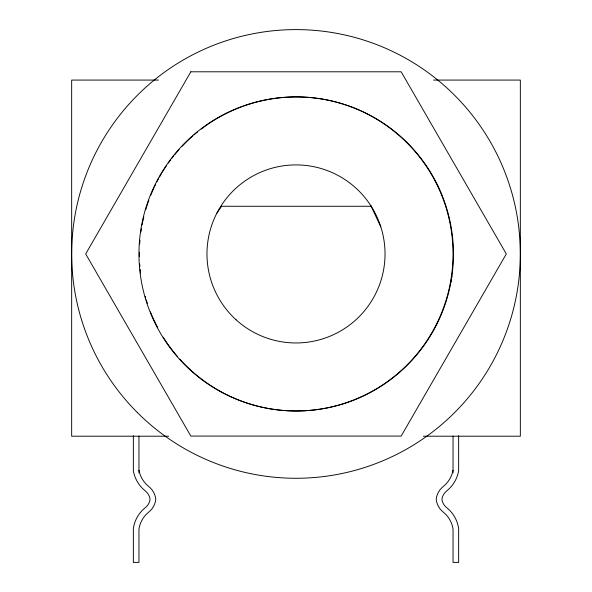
<?xml version="1.0" encoding="UTF-8"?>
<svg xmlns="http://www.w3.org/2000/svg" width="592" height="592" viewBox="0 0 592 592"><rect width="100%" height="100%" fill="white"/><g stroke="black" fill="none" stroke-linecap="round" stroke-linejoin="round"><path stroke-width="0.89" d="M216.872 213.127L221.637 206.268M158.441 80.075L71.662 80.075L71.662 436.208L168.602 436.208M433.559 80.075L520.338 80.075L520.338 436.208L423.398 436.208M221.223 206.268L371.702 206.268M370.91 205.809L380.811 226.84M458.645 435.705L458.645 470.825L458.134 473.156A32.775 32.775 0 0 1 448.233 489.621L445.621 491.893A13.313 13.313 0 0 0 442.039 498.412L442.039 500.203A13.313 13.313 0 0 0 445.621 506.722L448.285 509.039A32.294 32.294 0 0 1 458.23 526.34L458.645 528.649L458.645 562.4L453.035 562.4L453.035 529.144A26.677 26.677 0 0 0 443.245 512.117A18.929 18.929 0 0 1 436.208 499.308A18.929 18.929 0 0 1 443.245 486.491A27.165 27.165 0 0 0 453.035 470.226M453.035 436.156L453.035 472.853M138.957 436.156L138.957 472.853M133.355 435.705L133.348 470.825L133.866 473.156A32.775 32.775 0 0 0 143.767 489.621L146.379 491.893A13.313 13.313 0 0 1 149.954 498.412L149.946 500.203A13.313 13.313 0 0 1 146.379 506.722L143.701 509.039A32.294 32.294 0 0 0 133.762 526.34L133.348 528.649L133.348 562.4L138.965 562.4L138.965 529.144A26.677 26.677 0 0 1 148.74 512.117A18.929 18.929 0 0 0 155.785 499.308A18.929 18.929 0 0 0 148.74 486.491A27.165 27.165 0 0 1 138.957 470.226M243.564 106.079A157.035 157.035 0 0 1 450.897 282.132M451.911 275.865A157.035 157.035 0 0 1 229.208 395.885M228.394 395.5A157.035 157.035 0 0 1 179.702 359.026M177.274 356.266A157.035 157.035 0 0 1 167.765 344.019M167.247 343.271A157.035 157.035 0 0 1 163.251 337.203M157.753 327.687A157.035 157.035 0 0 1 150.449 311.895M147.349 303.378A157.035 157.035 0 0 1 146.246 299.907M145.721 298.153A157.035 157.035 0 0 1 145.218 296.4M140.533 273.045A157.035 157.035 0 0 1 140.134 269.434M139.89 266.726A157.035 157.035 0 0 1 139.697 264.017M139.394 256.736A157.035 157.035 0 0 1 139.379 252.155M139.697 243.897A157.035 157.035 0 0 1 139.971 240.234M140.903 232.057A157.035 157.035 0 0 1 141.458 228.46M142.087 224.893A157.035 157.035 0 0 1 143.812 216.894M145.706 209.812A157.035 157.035 0 0 1 148.858 200.214M150.827 195.079A157.035 157.035 0 0 1 154.09 187.575M154.475 186.761A157.035 157.035 0 0 1 155.659 184.312M156.887 181.885A157.035 157.035 0 0 1 158.604 178.658M159.485 177.06A157.035 157.035 0 0 1 161.32 173.885M162.267 172.309A157.035 157.035 0 0 1 166.752 165.36M168.32 163.103A157.035 157.035 0 0 1 170.474 160.143M171.576 158.678A157.035 157.035 0 0 1 173.819 155.807M174.966 154.401A157.035 157.035 0 0 1 179.08 149.576M182.158 146.224A157.035 157.035 0 0 1 192.711 136.027M194.095 134.821A157.035 157.035 0 0 1 197.617 131.89M201.213 129.063A157.035 157.035 0 0 1 242.713 106.382M190.839 71.795L85.685 253.938L190.839 436.075L401.161 436.075L506.315 253.938L401.161 71.795L190.839 71.795M137.366 412.565A224.338 224.338 0 0 0 512.694 311.999A224.338 224.338 0 0 0 237.94 37.244A224.338 224.338 0 0 0 137.366 412.565M236.104 319.806A89.037 89.037 0 0 0 382.994 272.875A89.037 89.037 0 0 0 268.901 169.127A89.037 89.037 0 0 0 236.104 319.806M194.354 373.641A157.035 157.035 0 0 0 450.49 282.11A157.035 157.035 0 0 0 243.157 106.057A157.035 157.035 0 0 0 194.354 373.641"/></g></svg>
